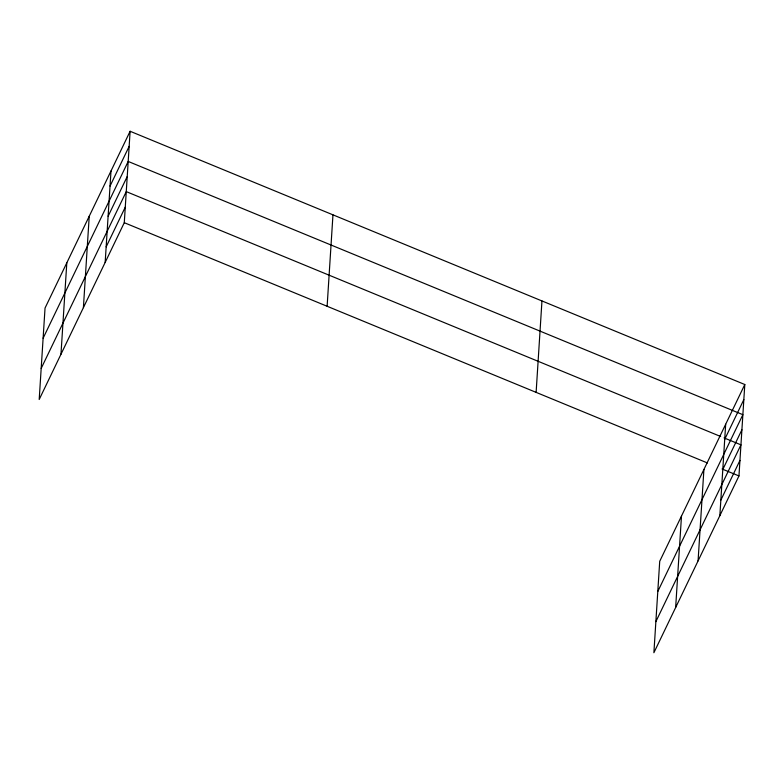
<?xml version="1.0" encoding="UTF-8"?>
<svg xmlns="http://www.w3.org/2000/svg" width="784" height="784" viewBox="0 0 784 784"><rect width="100%" height="100%" fill="white"/><g stroke="black" fill="none" stroke-linecap="round" stroke-linejoin="round"><path stroke-width="1.18" d="M60.966 354.26L66.807 262.826M83.398 307.651L89.229 216.227M105.164 262.424L110.995 171M130.115 131.271L45.041 308.063L39.2 399.487L124.284 222.695L130.115 131.271L744.8 384.513L738.959 475.937L653.885 652.729L659.716 561.305L744.8 384.513M327.124 306.27L332.965 214.845M536.119 392.372L541.96 300.948M675.651 607.492L681.482 516.068M698.074 560.893L703.914 469.469M719.849 515.666L725.68 424.242M110.034 186.082L129.154 146.363M43.11 338.227L128.194 161.445L742.869 414.687L657.796 591.469M108.114 216.257L127.233 176.527M41.18 368.402L126.263 191.619L720.663 436.502M106.154 246.882L125.273 207.152M724.72 439.324L743.84 399.595M722.789 469.498L741.909 429.769M655.865 621.643L740.949 444.851L724.044 437.893M720.839 500.123L739.959 460.394M124.284 222.695L707.413 462.942M722.064 468.979L738.959 475.937"/></g></svg>
